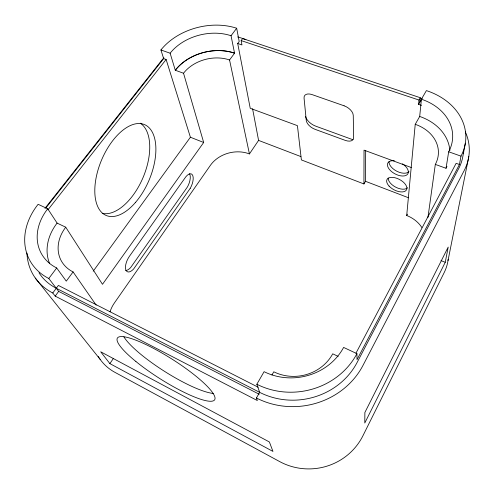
<?xml version="1.0" encoding="UTF-8"?>
<svg xmlns="http://www.w3.org/2000/svg" width="494" height="494" viewBox="0 0 494 494"><rect width="100%" height="100%" fill="white"/><g stroke="black" fill="none" stroke-linecap="round" stroke-linejoin="round"><path stroke-width="0.74" d="M259.183 394.237L58.669 291.374L48.801 278.486A65.356 51.845 -27.3 0 1 38.124 204.294L47.727 208.795L57.131 223.121L65.733 227.203L102.486 284.309L203.676 142.482L190.4 137.239L166.12 59.478L163.65 58.595L160.921 49.956A57.335 42.058 -13.7 0 1 236.669 28.238L239.195 41.496L237.707 43.509L250.242 108.303L297.425 125.655L301.389 159.92L363.936 183.953L364.029 150.145L411.267 167.515M363.936 183.953L365.48 181.298L365.665 150.466M421.808 227.444A32.122 27.294 3.5 0 0 406.704 215.495L415.232 124.309L419.69 116.504L421.419 99.22L426.402 90.593A64.208 50.252 0.2 0 1 460.988 156.141L459.439 164.508L357.032 359.632L356.934 353.667L343.62 347.43A57.304 52.481 -10 0 1 264.092 371.679L256.837 384.246L259.653 392.341L256.417 397.985L257.349 400.548L55.217 296.122L52.765 292.998A69.648 55.816 -27.6 0 1 26.954 253.014M421.487 105.346L418.579 104.364L418.998 100.054L420.332 97.738L242.64 38.557L241.14 40.588L241.955 44.935L237.707 43.509M419.912 102.06L420.332 97.738M427.946 217.44L435.319 164.403A38.464 30.511 0.6 0 0 415.232 124.309M435.319 164.403L446.033 168.287L448.682 151.788A51.345 40.181 0.2 0 0 421.419 99.22M465.342 143.167L462.964 155.795A62.738 49.616 0.5 0 1 458.685 168.584L357.082 362.528A69.815 64.418 -9.8 0 1 259.653 392.341L56.285 288.255A63.831 51.148 -27.6 0 1 38.989 272.787M445.248 262.308L448.206 247.062L364.875 412.496L364.782 423.025L445.248 262.308L441.006 260.585M448.002 260.628L468.806 156.567M355.964 353.173L456.123 163.323L459.439 164.508M406.704 215.495L407.426 214.168M271.947 375.014L273.781 371.797A42.762 39.52 -9.8 0 0 332.728 353.815L338.162 356.39M418.579 104.364L422.117 98.238M110.02 311.85A32.598 27.979 -31 0 1 114.447 302.89L210.345 165.404A29.226 23.65 -13.8 0 1 249.433 153.937L258.578 140.395L252.582 108.785M109.896 363.621L100.69 351.784L269.384 441.969L272.954 451.417L109.896 363.621L113.342 358.508M93.193 271.218L190.4 137.239M55.217 296.122L58.669 291.374M65.733 227.203A39.131 31.443 -27.7 0 0 73.081 271.922L66.276 281.142L56.693 267.97A52.265 41.447 -27.3 0 1 47.727 208.795M160.921 49.956L170.127 53.216L175.29 70.253L183.533 73.236A34.456 25.676 -13.7 0 1 229.549 59.972L234.564 53.185L231.044 35.735L236.669 28.238M52.765 292.998L58.378 285.427L258.152 387.222M48.801 278.486L56.693 267.97M47.974 209.783L166.12 59.478M44.973 208.314L160.902 61.355A61.262 45.491 -13.7 0 1 163.897 57.866M45.88 207.968L163.65 58.595M245.913 39.563L241.677 38.149A61.262 45.491 -13.7 0 0 237.608 36.951M241.14 40.588L418.998 100.054M448.682 151.788L460.988 156.141M258.578 140.395L300.852 156.573M365.48 181.298L408.519 197.767M35.315 278.085L100.22 359.459M73.081 271.922L96.163 305.131M183.533 73.236L203.676 142.482M229.549 59.972L249.433 153.937M305.527 116.541A11.158 6.15 33.2 0 0 315.796 126.186L351.654 139.265A11.362 6.379 31.1 0 0 352.975 139.685M234.564 53.185A44.596 33.24 -13.7 0 0 175.29 70.253A44.602 33.24 -13.7 0 1 234.551 53.136M98.257 356.464A56.013 48.498 -31.7 0 0 114.935 372.346L279.653 461.581A59.984 58.44 -5.2 0 0 362.911 435.788L444.125 272.725A55.211 47.35 4.1 0 0 448.194 259.245M170.127 53.216A45.856 33.629 -13.7 0 1 231.044 35.735M356.934 353.667A71.655 65.659 -10 0 1 256.837 384.246M446.953 166.398A49.795 39.501 0.6 0 1 446.039 168.238M419.69 116.454A49.795 39.501 0.6 0 1 449.873 150.676M213.229 393.428A57.31 12.072 32.4 0 1 164.687 371.457A57.31 12.072 32.4 0 1 123.889 336.84M49.69 263.747A50.66 40.712 -27.7 0 1 57.106 223.078M465.354 131.904A68.45 54.142 0.5 0 1 464.187 170.566L363.028 365.344A76.175 70.302 -9.8 0 1 256.417 397.985M463.366 152.146A62.738 49.616 0.5 0 1 463.249 153.609M189.535 173.758A10.578 4.767 -67.5 0 1 187.331 187.103L130.669 267.55A11.189 5.267 -63.5 0 1 125.544 270.545M140.271 123.197A49.141 26.126 -67.1 0 1 143.062 177.537A49.141 26.126 -67.1 0 1 102.196 213.346M407.538 187.776A11.016 5.872 27.8 0 1 395.929 187.294A11.016 5.872 27.8 0 1 388.191 178.062M408.989 171.616A11.362 6.268 27.9 0 1 396.991 171.338A11.362 6.268 27.9 0 1 389.019 161.668M402.486 163.841A11.387 6.231 28 0 1 405.802 175.5A11.387 6.231 28 0 1 389.235 169.207A11.387 6.231 28 0 1 394.391 160.766M190.227 188.325L133.633 268.977A11.208 5.23 -63.6 0 1 125.809 269.804A11.208 5.23 -63.6 0 1 129.366 256.398L185.769 176.883A10.59 4.73 -67.5 0 1 192.771 175.605A10.59 4.73 -67.5 0 1 190.227 188.325M344.09 105.79L312.115 94.613A9.757 5.539 33.9 0 0 304.057 98.09L306.268 120.413A9.38 5.131 33.1 0 0 315.061 129.329L345.183 140.358A9.522 5.286 31.4 0 0 353.618 137.622L353.259 115.442A9.905 5.718 32 0 0 344.09 105.79M135.893 361.491A57.582 11.486 32.4 0 0 214.587 399.887A57.582 11.486 32.4 0 0 147.65 345.386A57.582 11.486 32.4 0 0 135.893 361.491M135.486 202.441A49.314 25.799 -67.1 0 0 145.205 124.914A49.314 25.799 -67.1 0 0 95.323 182.724A49.314 25.799 -67.1 0 0 135.486 202.441M389.099 186.102A11.041 5.842 27.8 0 0 406.346 190.116A11.041 5.842 27.8 0 0 394.879 177.729A11.041 5.842 27.8 0 0 389.099 186.102"/></g></svg>
